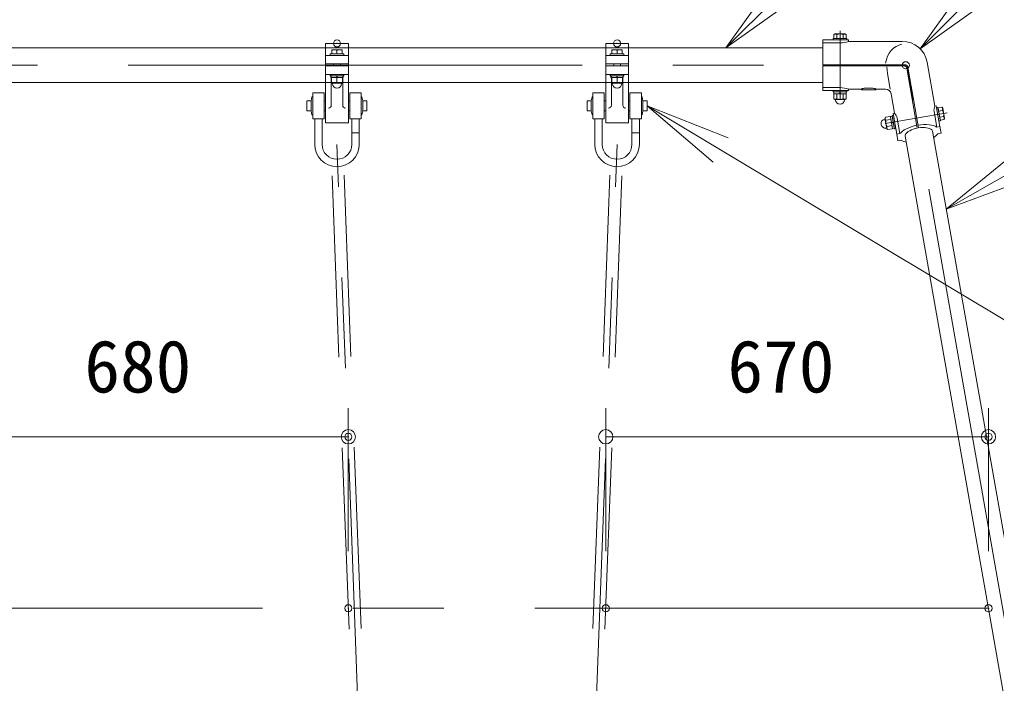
# Model space of a CAD drawing. Units: millimetres, scale not verified. Extents: x 0 to 420, y 0 to 297.
# Drawn here: x 81.54 to 115.72, y 90.64 to 113.87 of the extents above; entities that cross this region are included whole.
import ezdxf
from ezdxf.enums import TextEntityAlignment as Align

# ---------------------------------------------------------------- set-up
doc = ezdxf.new("R2010")
doc.units = ezdxf.units.MM
doc.header["$LTSCALE"] = 0.5
doc.header["$PDMODE"] = 32
doc.header["$PDSIZE"] = 0.25
doc.linetypes.add('USER1', pattern=[50.8, 31.75, -6.35, 6.35, -6.35])
doc.linetypes.add('USER2', pattern=[19.05, 12.7, -6.35])
doc.layers.add('LY_5', color=2, linetype='Continuous', lineweight=18)
doc.layers.add('LY_6', color=7, linetype='Continuous', lineweight=0)
doc.styles.add('ＭＳ ゴシック', font='')
doc.styles.get('ＭＳ ゴシック').set_extended_font_data('MS Gothic')

# ---------------------------------------------------------------- blocks, each defined once
blk = doc.blocks.new('-031-_DOTBLANK')
at = {"color": 7, "linetype": 'Continuous', "lineweight": 0}
blk.add_line((-0.5, 0), (-1, 0), dxfattribs=at)
blk.add_circle((0, 0), 0.5, dxfattribs=at)
blk = doc.blocks.new('-002-_U2')
at = {"color": 7, "linetype": 'Continuous', "lineweight": 0}
for p, q in [((-1, 0.1667), (0, 0)), ((0, 0), (-1, 0)), ((-1, -0.1667), (0, 0))]:
    blk.add_line(p, q, dxfattribs=at)

msp = doc.modelspace()

# ---------------------------------------------------------------- linework, layer by layer
at = {"layer": 'LY_5', "color": 7, "lineweight": 0}
for p, q in [((109.65, 113.1027), (109.65, 113.1527)), ((109.65, 113.1527), (110.55, 113.1527)), ((110.55, 113.1027), (110.55, 113.1527)), ((80.25, 112.8727), (92.25, 112.8727)), ((93.05, 112.8727), (102.05, 112.8727)), ((102.85, 112.8727), (109.65, 112.8727)), ((109.65, 113.1027), (109.65, 112.2877)), ((110.5496, 113.1027), (112.4281, 113.1027)), ((109.65, 112.2477), (109.65, 111.4327)), ((113.2948, 112.3755), (113.5663, 110.8358)), ((80.25, 111.6627), (92.25, 111.6627)), ((93.05, 111.6627), (102.05, 111.6627)), ((102.85, 111.6627), (109.65, 111.6627)), ((109.65, 111.4327), (109.65, 111.3827)), ((110.5496, 111.4327), (111, 111.4327)), ((110.55, 111.4327), (110.55, 111.3827)), ((111, 111.4027), (111, 111.4327)), ((111.5, 111.4327), (111.8391, 111.4327)), ((111.5, 111.4027), (111.5, 111.4327)), ((109.65, 111.3827), (110.55, 111.3827)), ((111.5, 111.4027), (111, 111.4027)), ((112.0361, 111.2674), (112.156, 110.5871)), ((113.5663, 110.8358), (113.6155, 110.8445)), ((113.7427, 110.1233), (113.6155, 110.8445)), ((112.156, 110.5871), (112.1068, 110.5784)), ((112.2339, 109.8573), (112.1068, 110.5784)), ((112.5706, 110.0453), (112.6526, 110.0818)), ((112.6526, 110.0818), (112.7419, 110.1147)), ((112.7419, 110.1147), (112.8369, 110.1433)), ((112.8369, 110.1433), (112.9358, 110.1671)), ((112.9772, 110.1744), (113.0783, 110.1859)), ((113.0783, 110.1859), (113.1773, 110.1915)), ((113.1773, 110.1915), (113.2725, 110.1912)), ((113.2725, 110.1912), (113.3621, 110.1849)), ((113.3621, 110.1849), (113.4444, 110.1727)), ((113.4444, 110.1727), (113.5179, 110.155)), ((113.5179, 110.155), (113.5814, 110.132)), ((113.5814, 110.132), (113.6336, 110.1041)), ((113.6336, 110.1041), (113.7427, 110.1233)), ((113.7839, 109.8895), (113.7427, 110.1233)), ((112.343, 109.8765), (112.2339, 109.8573)), ((112.2752, 109.6234), (112.2339, 109.8573)), ((112.343, 109.8765), (112.3825, 109.9206)), ((112.3825, 109.9206), (112.4343, 109.9639)), ((112.4343, 109.9639), (112.4974, 110.0058)), ((112.4974, 110.0058), (112.5706, 110.0453)), ((120.0063, 67.3907), (112.5303, 109.789)), ((120.9635, 67.5595), (113.4875, 109.9578)), ((113.6127, 109.8059), (113.5253, 109.7439)), ((113.6748, 109.8702), (113.6127, 109.8059)), ((113.6748, 109.8702), (113.7839, 109.8895)), ((112.3843, 109.6427), (112.2752, 109.6234)), ((112.4646, 109.6034), (112.3843, 109.6427)), ((112.568, 109.5751), (112.4646, 109.6034))]:
    msp.add_line(p, q, dxfattribs=at)
at = {"layer": 'LY_5'}
for p, q in [((110.01, 113.2027), (110.01, 113.1527)), ((110.49, 113.2027), (110.01, 113.2027)), ((110.49, 113.1527), (110.01, 113.1527)), ((110.0306, 113.34), (110.07, 113.3627)), ((110.0306, 113.2027), (110.0306, 113.34)), ((110.4694, 113.2027), (110.0306, 113.2027)), ((110.43, 113.3627), (110.07, 113.3627)), ((110.1403, 113.2027), (110.1403, 113.34)), ((110.3597, 113.2027), (110.3597, 113.34)), ((110.4694, 113.34), (110.43, 113.3627)), ((110.4694, 113.2027), (110.4694, 113.34)), ((110.49, 113.1527), (110.49, 113.2027)), ((92.25, 113.0327), (92.25, 110.2477)), ((92.25, 113.0327), (93.05, 113.0327)), ((92.47, 112.8027), (92.48, 112.8127)), ((92.47, 112.8027), (92.47, 112.6627)), ((92.82, 112.8127), (92.48, 112.8127)), ((92.65, 112.6627), (92.65, 112.79)), ((92.83, 112.8027), (92.82, 112.8127)), ((92.83, 112.8027), (92.83, 112.6627)), ((93.05, 113.0327), (93.05, 110.2477)), ((102.05, 113.0327), (102.05, 110.2477)), ((102.05, 113.0327), (102.85, 113.0327)), ((102.27, 112.8027), (102.28, 112.8127)), ((102.27, 112.8027), (102.27, 112.6627)), ((102.62, 112.8127), (102.28, 112.8127)), ((102.45, 112.6627), (102.45, 112.79)), ((102.63, 112.8027), (102.62, 112.8127)), ((102.63, 112.8027), (102.63, 112.6627)), ((102.85, 113.0327), (102.85, 110.2477)), ((109.6504, 113.05), (110.25, 113.05)), ((112.0436, 112.7833), (112.1244, 112.863)), ((112.1244, 112.863), (112.214, 112.9264)), ((112.214, 112.9264), (112.3108, 112.9724)), ((112.3108, 112.9724), (112.4129, 113.0001)), ((92.25, 112.6127), (93.05, 112.6127)), ((92.41, 112.6127), (92.41, 112.6627)), ((92.41, 112.6627), (92.89, 112.6627)), ((92.41, 112.6127), (92.89, 112.6127)), ((92.83, 112.6627), (92.47, 112.6627)), ((92.89, 112.6627), (92.89, 112.6127)), ((102.05, 112.6127), (102.85, 112.6127)), ((102.21, 112.6127), (102.21, 112.6627)), ((102.21, 112.6627), (102.69, 112.6627)), ((102.21, 112.6127), (102.69, 112.6127)), ((102.63, 112.6627), (102.27, 112.6627)), ((102.69, 112.6627), (102.69, 112.6127)), ((111.8376, 112.3377), (111.8693, 112.4641)), ((111.8693, 112.4641), (111.9149, 112.5819)), ((111.9149, 112.5819), (111.9733, 112.689)), ((111.9733, 112.689), (112.0436, 112.7833)), ((92.25, 112.3127), (93.05, 112.3127)), ((92.25, 112.2477), (93.05, 112.2477)), ((102.05, 112.3127), (102.85, 112.3127)), ((102.05, 112.2477), (102.85, 112.2477)), ((109.65, 112.2877), (112.5206, 112.2877)), ((109.65, 112.2477), (112.485, 112.2477)), ((111.8952, 112.095), (111.8905, 112.2077)), ((112.5835, 112.1651), (112.9526, 110.0721)), ((112.6191, 112.2051), (112.9939, 110.0794)), ((92.25, 111.9477), (93.05, 111.9477)), ((92.41, 111.8977), (92.41, 111.9477)), ((92.41, 111.9477), (92.89, 111.9477)), ((92.41, 111.8977), (92.89, 111.8977)), ((92.435, 111.8977), (92.435, 111.8377)), ((92.435, 111.8977), (92.865, 111.8977)), ((92.435, 111.8377), (92.865, 111.8377)), ((92.45, 111.8477), (92.45, 110.8694)), ((92.46, 111.8377), (92.84, 111.8377)), ((92.46, 111.8377), (92.46, 111.6435)), ((92.6466, 111.8377), (92.6306, 111.8977)), ((92.65, 111.8377), (92.65, 111.6604)), ((92.6694, 111.8377), (92.6533, 111.8977)), ((92.84, 111.8377), (92.84, 111.6435)), ((92.85, 111.8477), (92.85, 110.8694)), ((92.865, 111.8977), (92.865, 111.8377)), ((92.89, 111.9477), (92.89, 111.8977)), ((102.05, 111.9477), (102.85, 111.9477)), ((102.21, 111.8977), (102.21, 111.9477)), ((102.21, 111.9477), (102.69, 111.9477)), ((102.21, 111.8977), (102.69, 111.8977)), ((102.235, 111.8977), (102.235, 111.8377)), ((102.235, 111.8977), (102.665, 111.8977)), ((102.235, 111.8377), (102.665, 111.8377)), ((102.25, 111.8477), (102.25, 110.8694)), ((102.26, 111.8377), (102.64, 111.8377)), ((102.26, 111.8377), (102.26, 111.6435)), ((102.4467, 111.8377), (102.4306, 111.8977)), ((102.45, 111.8377), (102.45, 111.6604)), ((102.4694, 111.8377), (102.4534, 111.8977)), ((102.64, 111.8377), (102.64, 111.6435)), ((102.65, 111.8477), (102.65, 110.8694)), ((102.665, 111.8977), (102.665, 111.8377)), ((102.69, 111.9477), (102.69, 111.8977)), ((111.91, 111.9826), (111.8952, 112.095)), ((111.91, 111.9826), (112.0069, 111.4327)), ((92.46, 111.6435), (92.47, 111.6377)), ((92.47, 111.6377), (92.83, 111.6377)), ((92.49, 111.6277), (92.49, 111.6377)), ((92.81, 111.6277), (92.81, 111.6377)), ((92.84, 111.6435), (92.83, 111.6377)), ((102.26, 111.6435), (102.27, 111.6377)), ((102.27, 111.6377), (102.63, 111.6377)), ((102.29, 111.6277), (102.29, 111.6377)), ((102.61, 111.6277), (102.61, 111.6377)), ((102.64, 111.6435), (102.63, 111.6377)), ((109.6504, 111.4854), (110.25, 111.4854)), ((111, 111.4327), (111.0021, 111.4374)), ((111.0021, 111.4374), (111.0085, 111.4421)), ((111.0085, 111.4421), (111.019, 111.4466)), ((111.019, 111.4466), (111.0335, 111.4508)), ((111.0335, 111.4508), (111.0517, 111.4548)), ((111.0517, 111.4548), (111.0732, 111.4583)), ((111.0732, 111.4583), (111.0978, 111.4615)), ((111.0978, 111.4615), (111.125, 111.4641)), ((111.125, 111.4641), (111.1543, 111.4662)), ((111.1543, 111.4662), (111.1853, 111.4677)), ((111.1853, 111.4677), (111.2174, 111.4686)), ((111.2174, 111.4686), (111.25, 111.469)), ((111.25, 111.469), (111.2826, 111.4686)), ((111.2826, 111.4686), (111.3147, 111.4677)), ((111.3147, 111.4677), (111.3457, 111.4662)), ((111.3457, 111.4662), (111.375, 111.4641)), ((111.375, 111.4641), (111.4022, 111.4615)), ((111.4022, 111.4615), (111.4268, 111.4583)), ((111.4268, 111.4583), (111.4483, 111.4548)), ((111.4483, 111.4548), (111.4665, 111.4508)), ((111.4665, 111.4508), (111.481, 111.4466)), ((111.481, 111.4466), (111.4915, 111.4421)), ((111.4915, 111.4421), (111.4979, 111.4374)), ((111.4979, 111.4374), (111.5, 111.4327)), ((91.7448, 111.0173), (91.7755, 111.1647)), ((91.7755, 111.1647), (91.8, 111.1596)), ((91.8, 111.2977), (91.8, 110.3977)), ((91.8, 111.2977), (92.2, 111.2977)), ((91.8, 111.1596), (91.8, 110.5357)), ((92.2, 111.2977), (92.2, 110.3977)), ((93.1, 111.2977), (93.1, 110.3977)), ((93.5, 111.2977), (93.1, 111.2977)), ((93.5, 111.2977), (93.5, 110.3977)), ((93.5245, 111.1647), (93.5, 111.1596)), ((93.5, 111.1596), (93.5, 110.5357)), ((93.5552, 111.0173), (93.5245, 111.1647)), ((101.5448, 111.0173), (101.5755, 111.1647)), ((101.5755, 111.1647), (101.6, 111.1596)), ((101.6, 111.2977), (101.6, 110.3977)), ((101.6, 111.2977), (102, 111.2977)), ((101.6, 111.1596), (101.6, 110.5357)), ((102, 111.2977), (102, 110.3977)), ((102.9, 111.2977), (102.9, 110.3977)), ((103.3, 111.2977), (102.9, 111.2977)), ((103.3, 111.2977), (103.3, 110.3977)), ((103.3245, 111.1647), (103.3, 111.1596)), ((103.3, 111.1596), (103.3, 110.5357)), ((103.3552, 111.0173), (103.3245, 111.1647)), ((110.01, 111.3827), (110.01, 111.3327)), ((110.49, 111.3827), (110.01, 111.3827)), ((110.49, 111.3327), (110.01, 111.3327)), ((110.0306, 111.2727), (110.0306, 111.0954)), ((110.4694, 111.2727), (110.0306, 111.2727)), ((110.0306, 111.0954), (110.07, 111.0727)), ((110.035, 111.3327), (110.035, 111.2727)), ((110.035, 111.3327), (110.465, 111.3327)), ((110.035, 111.2727), (110.465, 111.2727)), ((110.1403, 111.2727), (110.1403, 111.0954)), ((110.2467, 111.2727), (110.2306, 111.3327)), ((110.2694, 111.2727), (110.2533, 111.3327)), ((110.3597, 111.2727), (110.3597, 111.0954)), ((110.4694, 111.0954), (110.43, 111.0727)), ((110.465, 111.3327), (110.465, 111.2727)), ((110.4694, 111.2727), (110.4694, 111.0954)), ((110.49, 111.3327), (110.49, 111.3827)), ((91.6, 111.0177), (91.6, 110.6777)), ((91.7448, 111.0177), (91.6, 111.0177)), ((91.7448, 111.0173), (91.7448, 110.6781)), ((92.25, 111.0177), (92.2, 111.0177)), ((93.1, 111.0177), (93.0498, 111.0177)), ((93.7, 111.0177), (93.5551, 111.0177)), ((93.5552, 111.0173), (93.5552, 110.6781)), ((93.7, 110.6777), (93.7, 111.0177)), ((101.4, 111.0177), (101.4, 110.6777)), ((101.5448, 111.0177), (101.4, 111.0177)), ((101.5448, 111.0173), (101.5448, 110.6781)), ((102.05, 111.0177), (102, 111.0177)), ((102.9, 111.0177), (102.8498, 111.0177)), ((103.5, 111.0177), (103.3551, 111.0177)), ((103.3552, 111.0173), (103.3552, 110.6781)), ((103.5, 110.6777), (103.5, 111.0177)), ((110.43, 111.0727), (110.07, 111.0727)), ((110.09, 111.0627), (110.09, 111.0727)), ((110.41, 111.0627), (110.41, 111.0727)), ((113.6752, 110.7941), (113.6259, 110.7854)), ((113.7093, 110.3127), (113.6259, 110.7854)), ((113.7585, 110.3213), (113.6752, 110.7941)), ((113.6788, 110.7738), (113.8139, 110.7976)), ((113.7549, 110.3416), (113.6788, 110.7738)), ((113.8139, 110.7976), (113.8432, 110.7628)), ((113.9057, 110.4082), (113.8432, 110.7628)), ((91.6, 110.6777), (91.7448, 110.6777)), ((91.7448, 110.6781), (91.7755, 110.5306)), ((91.7755, 110.5306), (91.8, 110.5357)), ((91.8, 110.3977), (92.2, 110.3977)), ((91.87, 110.3977), (91.87, 109.4977)), ((92.13, 110.3977), (92.13, 109.4977)), ((92.2, 110.6777), (92.25, 110.6777)), ((93.0498, 110.6777), (93.1, 110.6777)), ((93.5, 110.3977), (93.1, 110.3977)), ((93.17, 110.3977), (93.17, 109.8177)), ((93.43, 110.3977), (93.43, 109.8177)), ((93.5245, 110.5306), (93.5, 110.5357)), ((93.5552, 110.6781), (93.5245, 110.5306)), ((93.5551, 110.6777), (93.7, 110.6777)), ((101.4, 110.6777), (101.5448, 110.6777)), ((101.5448, 110.6781), (101.5755, 110.5306)), ((101.5755, 110.5306), (101.6, 110.5357)), ((101.6, 110.3977), (102, 110.3977)), ((101.67, 110.3977), (101.67, 109.4977)), ((101.93, 110.3977), (101.93, 109.4977)), ((102, 110.6777), (102.05, 110.6777)), ((102.8498, 110.6777), (102.9, 110.6777)), ((103.3, 110.3977), (102.9, 110.3977)), ((102.97, 110.3977), (102.97, 109.8177)), ((103.23, 110.3977), (103.23, 109.8177)), ((103.3245, 110.5306), (103.3, 110.5357)), ((103.3552, 110.6781), (103.3245, 110.5306)), ((103.3551, 110.6777), (103.5, 110.6777)), ((111.8379, 110.4492), (111.8223, 110.4064)), ((111.8849, 110.0519), (111.8223, 110.4064)), ((112.0125, 110.48), (111.8379, 110.4492)), ((112.0887, 110.0478), (112.0125, 110.48)), ((112.0723, 110.486), (112.0132, 110.4756)), ((112.0132, 110.4756), (112.0879, 110.0522)), ((112.1172, 110.5193), (112.068, 110.5107)), ((112.1513, 110.038), (112.068, 110.5107)), ((112.0723, 110.486), (112.147, 110.0626)), ((112.2006, 110.0466), (112.1172, 110.5193)), ((112.343, 109.8765), (112.2473, 110.4192)), ((113.6336, 110.1041), (113.5379, 110.6467)), ((113.6978, 110.6657), (113.833, 110.6896)), ((113.7359, 110.4497), (113.8711, 110.4735)), ((113.8901, 110.3655), (113.9057, 110.4082)), ((92.25, 110.2477), (93.05, 110.2477)), ((102.05, 110.2477), (102.85, 110.2477)), ((111.816, 110.385), (111.8258, 110.3867)), ((112.0315, 110.3719), (111.8569, 110.3411)), ((111.8715, 110.0699), (111.8814, 110.0716)), ((111.9141, 110.0171), (111.8849, 110.0519)), ((112.0696, 110.1559), (111.895, 110.1251)), ((112.05, 110.2672), (112.1063, 110.2934)), ((112.0539, 110.2448), (112.1102, 110.271)), ((112.147, 110.0626), (112.0879, 110.0522)), ((112.8101, 110.031), (112.8795, 110.0533)), ((112.8795, 110.0533), (112.9526, 110.0721)), ((112.9939, 110.0794), (113.069, 110.0868)), ((113.069, 110.0868), (113.1419, 110.0895)), ((113.1419, 110.0895), (113.2111, 110.0875)), ((113.2111, 110.0875), (113.2752, 110.0809)), ((113.2752, 110.0809), (113.3328, 110.0698)), ((113.3328, 110.0698), (113.3827, 110.0544)), ((113.3827, 110.0544), (113.4239, 110.0351)), ((113.7093, 110.3127), (113.7585, 110.3213)), ((113.7549, 110.3416), (113.8901, 110.3655)), ((93.17, 109.8977), (93.43, 109.8977)), ((93.17, 109.4977), (93.17, 109.8177)), ((93.43, 109.4977), (93.43, 109.8177)), ((102.97, 109.8977), (103.23, 109.8977)), ((102.97, 109.4977), (102.97, 109.8177)), ((103.23, 109.4977), (103.23, 109.8177)), ((112.0887, 110.0478), (111.9141, 110.0171)), ((112.1513, 110.038), (112.2006, 110.0466)), ((112.5303, 109.789), (112.5306, 109.8194)), ((112.5306, 109.8194), (112.5418, 109.8511)), ((112.5418, 109.8511), (112.5636, 109.8834)), ((112.5636, 109.8834), (112.5957, 109.9156)), ((112.5957, 109.9156), (112.6374, 109.9471)), ((112.6374, 109.9471), (112.6877, 109.9773)), ((112.6877, 109.9773), (112.7457, 110.0054)), ((112.7457, 110.0054), (112.8101, 110.031)), ((113.4239, 110.0351), (113.4555, 110.0122)), ((113.4555, 110.0122), (113.4769, 109.9862)), ((113.4769, 109.9862), (113.4875, 109.9578))]:
    msp.add_line(p, q, dxfattribs=at)
at = {"layer": 'LY_5', "color": 7, "linetype": 'USER1', "lineweight": 0}
for p, q in [((110.25, 111.0677), (110.25, 113.4677)), ((59.95, 112.2677), (112.55, 112.2677)), ((120.5183, 67.2856), (112.5933, 112.2303)), ((113.9967, 110.607), (111.8302, 110.225)), ((93.6545, 82.6298), (92.65, 109.4977)), ((101.4455, 82.6298), (102.45, 109.4977)), ((115.4435, 93.2677), (57.0565, 93.2677))]:
    msp.add_line(p, q, dxfattribs=at)
at = {"layer": 'LY_5', "color": 7, "linetype": 'USER2', "lineweight": 0}
for p, q in [((92.25, 112.8727), (93.05, 112.8727)), ((102.05, 112.8727), (102.85, 112.8727)), ((92.53, 112.3127), (92.53, 112.2477)), ((92.77, 112.3127), (92.77, 112.2477)), ((102.33, 112.3127), (102.33, 112.2477)), ((102.57, 112.3127), (102.57, 112.2477)), ((92.25, 111.6627), (93.05, 111.6627)), ((102.05, 111.6627), (102.85, 111.6627)), ((93.4297, 83.0217), (92.4401, 109.4898)), ((93.8494, 83.0374), (92.8599, 109.5055)), ((101.2506, 83.0374), (102.2401, 109.5055)), ((101.6703, 83.0217), (102.6599, 109.4898))]:
    msp.add_line(p, q, dxfattribs=at)
at = {"layer": 'LY_5'}
for centre, radius, start, end in [((110.0855, 113.245), 0.1097, 60.00001, 119.99999), ((110.25, 113.0868), 0.2759, 66.57346, 113.42654), ((110.4145, 113.245), 0.1097, 60.00001, 119.99999), ((92.56, 112.5605), 0.2465, 68.58229, 111.41755), ((92.74, 112.5605), 0.2465, 68.58243, 111.41757), ((102.36, 112.5605), 0.2465, 68.58229, 111.41755), ((102.54, 112.5605), 0.2465, 68.58243, 111.41757), ((110.2489, 113.9364), 0.8864, 270.07279, 289.85948), ((112.485, 112.1477), 0.1, 10, 90), ((112.5206, 112.1877), 0.1, 10, 90), ((92.35, 111.8477), 0.1, 0, 90), ((92.95, 111.8477), 0.1, 90, 180), ((102.15, 111.8477), 0.1, 0, 90), ((102.75, 111.8477), 0.1, 90, 180), ((92.555, 111.9179), 0.2744, 249.74445, 290.25555), ((92.65, 111.6277), 0.16, 180, 0), ((92.745, 111.9179), 0.2744, 249.74445, 290.25555), ((102.355, 111.9179), 0.2744, 249.74445, 290.25555), ((102.45, 111.6277), 0.16, 180, 0), ((102.545, 111.9179), 0.2744, 249.74445, 290.25555), ((110.2489, 110.599), 0.8864, 70.14052, 89.92721), ((110.0855, 111.1904), 0.1097, 240.00001, 299.99999), ((110.25, 111.3486), 0.2759, 246.57346, 293.42654), ((110.4145, 111.1904), 0.1097, 240.00001, 299.99999), ((92.35, 110.8694), 0.1, 270, 0), ((92.95, 110.8694), 0.1, 180, 270), ((102.15, 110.8694), 0.1, 270, 0), ((102.75, 110.8694), 0.1, 180, 270), ((110.25, 111.0627), 0.16, 180, 0), ((113.8849, 110.6913), 0.3499, 155.61012, 187.32058), ((113.7299, 110.7271), 0.1097, 340.00001, 39.99999), ((111.941, 110.4117), 0.1097, 160.00001, 219.99999), ((111.906, 110.3424), 0.3499, 12.67942, 44.38988), ((113.6027, 110.5376), 0.2759, 346.57346, 33.42654), ((113.787, 110.403), 0.1097, 340.00001, 39.99999), ((111.8437, 110.2274), 0.16, 100, 280), ((112.1253, 110.2771), 0.2759, 166.57346, 213.42654), ((111.9981, 110.0876), 0.1097, 160.00001, 219.99999), ((92.65, 109.4977), 0.78, 180, 0), ((92.65, 109.4977), 0.52, 180, 0), ((102.45, 109.4977), 0.78, 180, 0), ((102.45, 109.4977), 0.52, 180, 0)]:
    msp.add_arc(centre, radius, start, end, dxfattribs=at)
at = {"layer": 'LY_5', "color": 7, "lineweight": 0}
for centre, radius in [((112.4281, 112.2227), 0.88), ((111.8391, 111.2327), 0.2)]:
    msp.add_arc(centre, radius, 10, 90, dxfattribs=at)
at = {"layer": 'LY_6'}
for p, q in [((106.073, 109.3051), (121.4635, 100.078)), ((93.0466, 95.2677), (93.0466, 100.2677)), ((102.0534, 95.2677), (102.0534, 100.2677)), ((115.4435, 95.2677), (115.4435, 100.2677)), ((79.4534, 99.2677), (93.0466, 99.2677)), ((102.0534, 99.2677), (115.4435, 99.2677))]:
    msp.add_line(p, q, dxfattribs=at)
for p in [(92.65, 113.0327), (92.65, 113.0327), (102.45, 113.0327), (102.45, 113.0327), (112.55, 112.2677), (112.55, 112.2677), (93.0466, 99.2677), (115.4435, 99.2677), (93.0466, 93.2677), (102.0534, 93.2677), (115.4435, 93.2677)]:
    msp.add_point(p, dxfattribs=at)

# ---------------------------------------------------------------- block references
for name, p, xscale, yscale, rotation in [('-002-_U2', (106.25, 112.8727), 3, 3, 225), ('-002-_U2', (113.0504, 112.8449), 3, 3, 225), ('-002-_U2', (103.5, 110.8477), 3, 3, 149.05592), ('-002-_U2', (113.9676, 107.235), 3, 3, 209.80045), ('-031-_DOTBLANK', (102.0534, 99.2677), 0.5, 0.5, 180)]:
    msp.add_blockref(name, p, dxfattribs=dict(at, xscale=xscale, yscale=yscale, rotation=rotation))
at = {"layer": 'LY_6', "xscale": 0.5, "yscale": 0.5}
for p in [(93.0466, 99.2677), (115.4435, 99.2677)]:
    msp.add_blockref('-031-_DOTBLANK', p, dxfattribs=at)

# ---------------------------------------------------------------- texts
at = {"layer": 'LY_6', "style": 'ＭＳ ゴシック'}
for s, p in [('680', (83.813, 100.2677)), ('670', (106.3114, 100.2677))]:
    msp.add_text(s, height=1.833, dxfattribs=at).set_placement(p, align=Align.BOTTOM_LEFT)

doc.saveas('drawing.dxf')
